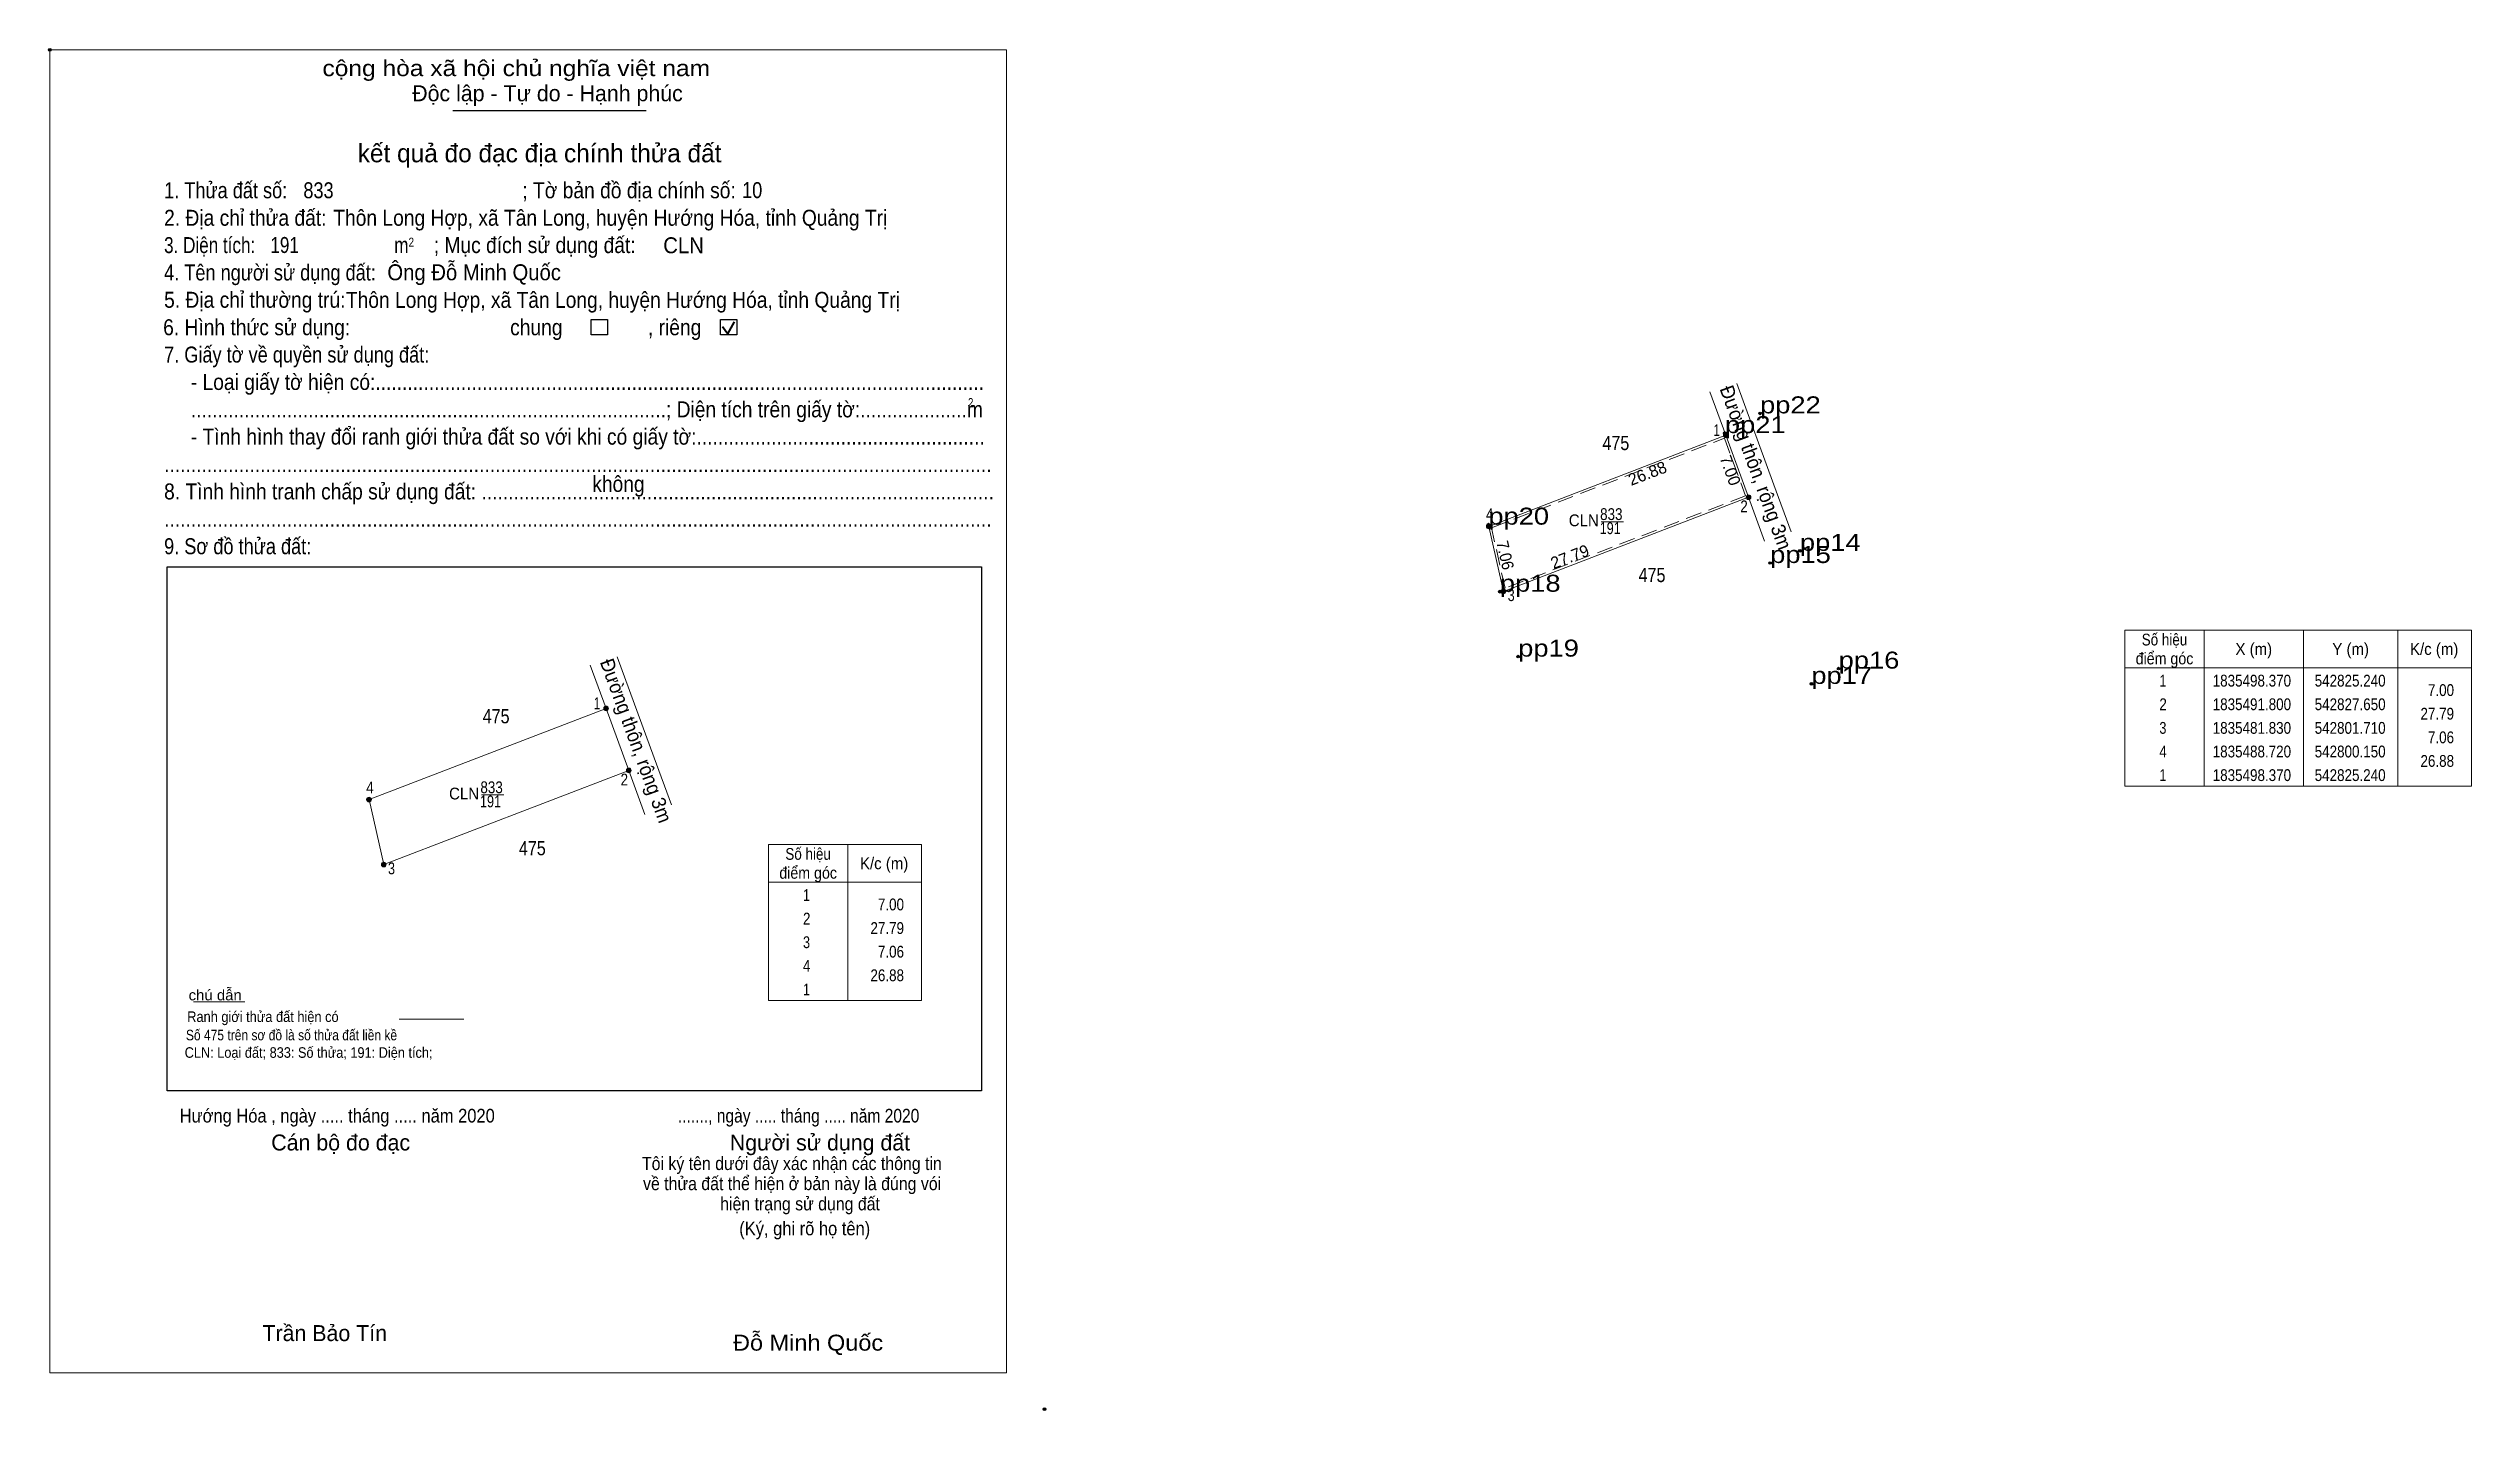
# Model space of a CAD drawing. Header units: metres. Extents: x 542648 to 542904, y 1835395 to 1835539.
import ezdxf
from ezdxf.enums import TextEntityAlignment as Align

# ---------------------------------------------------------------- set-up
doc = ezdxf.new("R2010")
doc.units = ezdxf.units.M
doc.header["$LTSCALE"] = 0.56
doc.header["$PDMODE"] = 32
doc.header["$PDSIZE"] = 0.28
doc.linetypes.add('MEDIUM_DASHED', pattern=[4.5, 3, -1.5])
for name, color, linetype, lineweight in [('1', 7, 'MEDIUM_DASHED', 13), ('10', 7, 'Continuous', 13), ('13', 7, 'Continuous', 13), ('17', 7, 'Continuous', 13), ('2', 7, 'Continuous', 25), ('36', 7, 'Continuous', 13), ('6', 7, 'Continuous', 13), ('63', 7, 'Continuous', 13)]:
    doc.layers.add(name, color=color, linetype=linetype, lineweight=lineweight)
for name, color, linetype in [('12', 7, 'Continuous'), ('4', 7, 'Continuous'), ('7', 7, 'Continuous')]:
    doc.layers.add(name, color=color, linetype=linetype)

msp = doc.modelspace()

# ---------------------------------------------------------------- hatches: boundary and pattern name
at = {"layer": '6'}
for points in [[(542825.49, 1835498.37, 1), (542824.99, 1835498.37, 1)], [(542827.9, 1835491.8, 1), (542827.4, 1835491.8, 1)], [(542800.4, 1835488.72, 1), (542799.9, 1835488.72, 1)], [(542801.96, 1835481.83, 1), (542801.46, 1835481.83, 1)], [(542706.97, 1835469.45, 1), (542706.47, 1835469.45, 1)], [(542709.38, 1835462.88, 1), (542708.88, 1835462.88, 1)], [(542681.88, 1835459.8, 1), (542681.38, 1835459.8, 1)], [(542683.44, 1835452.91, 1), (542682.94, 1835452.91, 1)]]:
    msp.add_hatch(color=256, dxfattribs=at).paths.add_polyline_path(points)

# ---------------------------------------------------------------- linework, layer by layer
at = {"layer": '1'}
msp.add_lwpolyline([(542825.09, 1835498.05), (542827.33, 1835491.95), (542801.89, 1835482.17), (542800.44, 1835488.56)], close=True, dxfattribs=at)
at = {"layer": '10'}
for p, q in [((542823.56, 1835502.96), (542825.24, 1835498.37)), ((542825.24, 1835498.37), (542800.15, 1835488.72)), ((542825.24, 1835498.37), (542827.65, 1835491.8)), ((542827.65, 1835491.8), (542801.71, 1835481.83)), ((542827.65, 1835491.8), (542829.35, 1835487.15)), ((542705.04, 1835474.04), (542706.72, 1835469.45)), ((542706.72, 1835469.45), (542681.63, 1835459.8)), ((542706.72, 1835469.45), (542709.13, 1835462.88)), ((542709.13, 1835462.88), (542683.19, 1835452.91)), ((542709.13, 1835462.88), (542710.83, 1835458.23))]:
    msp.add_line(p, q, dxfattribs=at)
for points in [[(542826.41, 1835503.84), (542830.34, 1835493.13), (542832.18, 1835488.15)], [(542707.89, 1835474.92), (542711.82, 1835464.21), (542713.66, 1835459.23)]]:
    msp.add_lwpolyline(points, dxfattribs=at)
at = {"layer": '13'}
for p, q in [((542812.06, 1835489.21), (542814.42, 1835489.21)), ((542693.54, 1835460.29), (542695.9, 1835460.29))]:
    msp.add_line(p, q, dxfattribs=at)
at = {"layer": '17'}
msp.add_line((542663.06, 1835438.39), (542668.49, 1835438.39), dxfattribs=at)
at = {"layer": '2'}
for p, q in [((542690.49, 1835532.75), (542710.96, 1835532.75)), ((542660.26, 1835484.45), (542746.46, 1835484.45)), ((542746.46, 1835484.45), (542746.46, 1835428.96))]:
    msp.add_line(p, q, dxfattribs=at)
at = {"layer": '2', "lineweight": 35}
for p, q in [((542719.05, 1835509.86), (542719.62, 1835509.11)), ((542719.62, 1835509.11), (542720.32, 1835510.36))]:
    msp.add_line(p, q, dxfattribs=at)
at = {"layer": '2', "lineweight": 13}
msp.add_lwpolyline([(542647.84, 1835539.17), (542749.09, 1835539.17), (542749.09, 1835399.12), (542647.84, 1835399.12)], close=True, dxfattribs=at)
at = {"layer": '2'}
for points in [[(542705.14, 1835510.6), (542706.88, 1835510.6), (542706.88, 1835508.98), (542705.14, 1835508.98)], [(542718.82, 1835510.6), (542720.56, 1835510.6), (542720.56, 1835508.98), (542718.82, 1835508.98)]]:
    msp.add_lwpolyline(points, close=True, dxfattribs=at)
msp.add_lwpolyline([(542746.46, 1835428.96), (542660.26, 1835428.96), (542660.26, 1835484.45)], dxfattribs=at)
for p in [(542647.84, 1835539.17), (542753.12, 1835395.26)]:
    msp.add_point(p, dxfattribs=at)
at = {"layer": '36'}
for p, q in [((542801.71, 1835481.83), (542800.15, 1835488.72)), ((542683.19, 1835452.91), (542681.63, 1835459.8))]:
    msp.add_line(p, q, dxfattribs=at)
at = {"layer": '6'}
msp.add_line((542684.82, 1835436.54), (542691.68, 1835436.54), dxfattribs=at)
for centre in [(542825.24, 1835498.37), (542827.65, 1835491.8), (542800.15, 1835488.72), (542801.71, 1835481.83), (542706.72, 1835469.45), (542709.13, 1835462.88), (542681.63, 1835459.8), (542683.19, 1835452.91)]:
    msp.add_circle(centre, 0.25, dxfattribs=at)
at = {"layer": '63'}
for p, q in [((542875.88, 1835477.73), (542875.88, 1835461.23)), ((542886.38, 1835477.73), (542886.38, 1835461.23)), ((542896.38, 1835477.73), (542896.38, 1835461.23)), ((542867.48, 1835473.73), (542904.18, 1835473.73)), ((542732.32, 1835455.04), (542732.32, 1835438.54))]:
    msp.add_line(p, q, dxfattribs=at)
msp.add_lwpolyline([(542867.48, 1835477.73), (542904.18, 1835477.73), (542904.18, 1835461.23), (542867.48, 1835461.23)], close=True, dxfattribs=at)
for points in [[(542732.32, 1835438.54), (542723.92, 1835438.54), (542723.92, 1835455.04), (542732.32, 1835455.04)], [(542732.32, 1835455.04), (542740.12, 1835455.04), (542740.12, 1835438.54), (542732.32, 1835438.54)], [(542723.92, 1835451.04), (542732.32, 1835451.04), (542740.12, 1835451.04)]]:
    msp.add_lwpolyline(points, dxfattribs=at)
at = {"layer": '7'}
for p in [(542828.87, 1835500.68), (542825.15, 1835498.59), (542800.11, 1835488.9), (542829.94, 1835484.84), (542833.09, 1835486.13), (542833.09, 1835486.12), (542801.33, 1835481.81), (542801.33, 1835481.8), (542803.27, 1835474.93), (542837.19, 1835473.66), (542834.3, 1835472.04)]:
    msp.add_point(p, dxfattribs=at)

# ---------------------------------------------------------------- texts
at = {"layer": '10', "width": 0.85}
for p in [(542813.605, 1835496.79), (542817.435, 1835482.82), (542695.085, 1835467.87), (542698.915, 1835453.9)]:
    msp.add_text('475', height=1.5, dxfattribs=at).set_placement(p, align=Align.CENTER)
at = {"layer": '12', "width": 1.2}
for s, p in [('pp22', (542828.87, 1835500.68)), ('pp22', (542828.87, 1835500.68)), ('pp21', (542825.15, 1835498.59)), ('pp21', (542825.15, 1835498.59)), ('pp20', (542800.11, 1835488.9)), ('pp20', (542800.11, 1835488.9)), ('pp15', (542829.94, 1835484.84)), ('pp15', (542829.94, 1835484.84)), ('pp14', (542833.09, 1835486.12)), ('pp14', (542833.09, 1835486.12)), ('pp18', (542801.33, 1835481.8)), ('pp18', (542801.33, 1835481.8)), ('pp19', (542803.27, 1835474.93)), ('pp19', (542803.27, 1835474.93)), ('pp17', (542834.3, 1835472.04)), ('pp17', (542834.3, 1835472.04)), ('pp16', (542837.19, 1835473.66)), ('pp16', (542837.19, 1835473.66))]:
    msp.add_text(s, height=1.8, dxfattribs=at).set_placement(p)
at = {"layer": '13'}
for s, width, p in [('CLN', 0.95, (542810.215, 1835488.73)), ('191', 0.8, (542813.01, 1835487.9)), ('833', 0.85, (542813.125, 1835489.39)), ('CLN', 0.95, (542691.695, 1835459.81)), ('833', 0.85, (542694.605, 1835460.47)), ('191', 0.8, (542694.49, 1835458.98))]:
    msp.add_text(s, height=1.25, dxfattribs=dict(at, width=width)).set_placement(p, align=Align.CENTER)
at = {"layer": '2'}
for s, height, width, p in [('cộng hòa xã hội chủ nghĩa việt nam', 1.69, 1.15, (542676.7, 1835536.38)), ('1. Thửa đất số:', 1.69, 0.85, (542659.94, 1835523.45)), ('833', 1.69, 0.85, (542674.68, 1835523.45)), ('; Tờ bản đồ địa chính số:', 1.69, 0.9, (542697.86, 1835523.45)), ('10', 1.69, 0.85, (542721.12, 1835523.47)), ('2. Địa chỉ thửa đất:', 1.69, 0.9, (542659.94, 1835520.54)), ('Thôn Long Hợp, xã Tân Long, huyện Hướng Hóa, tỉnh Quảng Trị', 1.69, 0.9, (542677.85, 1835520.54)), ('3. Diện tích:', 1.69, 0.8, (542659.94, 1835517.65)), ('191', 1.69, 0.8, (542671.19, 1835517.66)), ('m', 1.69, 0.8, (542684.3, 1835517.65)), ('2', 0.966, 0.8, (542685.82, 1835518.32)), ('; Mục đích sử dụng đất:', 1.69, 0.9, (542688.48, 1835517.65)), (' CLN', 1.69, 0.95, (542712.18, 1835517.63)), ('4. Tên người sử dụng đất:', 1.69, 0.85, (542659.94, 1835514.75)), ('Ông Đỗ Minh Quốc', 1.69, 0.95, (542683.57, 1835514.77)), ('5. Địa chỉ thường trú:', 1.69, 0.9, (542659.94, 1835511.86)), ('Thôn Long Hợp, xã Tân Long, huyện Hướng Hóa, tỉnh Quảng Trị', 1.69, 0.9, (542679.18, 1835511.85)), ('6. Hình thức sử dụng:', 1.69, 0.9, (542659.84, 1835508.95)), ('chung                , riêng', 1.69, 0.9, (542696.57, 1835508.95)), ('7. Giấy tờ về quyền sử dụng đất:', 1.69, 0.85, (542659.94, 1835506.06)), ('     - Loại giấy tờ hiện có:..................................................................................................................', 1.69, 0.9, (542659.94, 1835503.16)), ('     .........................................................................................; Diện tích trên giấy tờ:....................m', 1.69, 0.9, (542659.94, 1835500.26)), ('2', 0.966, 0.8, (542745.03, 1835501.33)), ('     - Tình hình thay đổi ranh giới thửa đất so với khi có giấy tờ:......................................................', 1.69, 0.9, (542659.94, 1835497.37)), ('...........................................................................................................................................................', 1.69, 0.9, (542659.94, 1835494.47)), ('không', 1.69, 0.9, (542705.26, 1835492.37)), ('8. Tình hình tranh chấp sử dụng đất: ................................................................................................', 1.69, 0.9, (542659.94, 1835491.57)), ('...........................................................................................................................................................', 1.69, 0.9, (542659.94, 1835488.67)), ('9. Sơ đồ thửa đất:', 1.69, 0.85, (542659.94, 1835485.77)), ('Hướng Hóa , ngày ..... tháng ..... năm 2020', 1.45, 0.9, (542661.59, 1835425.61)), ('......., ngày ..... tháng ..... năm 2020', 1.45, 0.85, (542714.32, 1835425.61)), ('(Ký, ghi rõ họ tên)', 1.449, 0.9, (542720.82, 1835413.67)), ('Đỗ Minh Quốc', 1.69, 1.1, (542720.16, 1835401.46))]:
    msp.add_text(s, height=height, dxfattribs=dict(at, width=width)).set_placement(p)
for s, p in [('Độc lập - Tự do - Hạnh phúc', (542686.2, 1835533.72)), ('Cán bộ đo đạc', (542671.28, 1835422.65)), ('Người sử dụng đất', (542719.82, 1835422.65)), ('Trần Bảo Tín', (542670.35, 1835402.47))]:
    msp.add_text(s, height=1.69, dxfattribs=at).set_placement(p)
msp.add_text('kết quả đo đạc địa chính thửa đất', height=1.932, dxfattribs=at).set_placement((542699.685, 1835527.26), align=Align.CENTER)
at = {"layer": '2', "width": 0.9}
for s, p in [('Tôi ký tên dưới đây xác nhận các thông tin', (542726.39, 1835420.58)), ('về thửa đất thể hiện ở bản này là đúng vói', (542726.415, 1835418.45)), ('hiện trạng sử dụng đất', (542727.255, 1835416.31))]:
    msp.add_text(s, height=1.396, dxfattribs=at).set_placement(p, align=Align.CENTER)
at = {"layer": '4', "width": 0.95}
for p in [(542827.718, 1835494.698), (542709.198, 1835465.778)]:
    msp.add_text('Đường thôn, rộng 3m', height=1.5, rotation=290.144, dxfattribs=at).set_placement(p, align=Align.CENTER)
at = {"layer": '6'}
for s, height, width, p in [('chú dẫn', 1.125, 1.05, (542662.54, 1835438.54)), ('Số 475 trên sơ đồ là số thửa đất liền kề', 1.12, 0.85, (542662.25, 1835434.31)), ('Ranh giới thửa đất hiện có ', 1.125, 0.9, (542662.39, 1835436.25)), ('CLN: Loại đất; 833: Số thửa; 191: Diện tích;', 1.12, 0.9, (542662.12, 1835432.46))]:
    msp.add_text(s, height=height, dxfattribs=dict(at, width=width)).set_placement(p)
at = {"layer": '63'}
for s, width, p in [(' 1', 0.75, (542824.63, 1835498.28)), (' 2', 0.85, (542827.57, 1835490.21)), (' 4', 0.85, (542800.64, 1835489.36)), (' 3', 0.8, (542802.9, 1835480.81)), ('7.00', 0.85, (542902.33, 1835470.76)), (' 1', 0.75, (542706.11, 1835469.36)), ('27.79', 0.85, (542902.33, 1835468.26)), ('7.06', 0.85, (542902.33, 1835465.76)), ('26.88', 0.85, (542902.33, 1835463.26)), (' 4', 0.85, (542682.12, 1835460.44)), (' 2', 0.85, (542709.05, 1835461.29)), (' 3', 0.8, (542684.38, 1835451.89)), ('7.00', 0.85, (542738.26, 1835448.07)), ('27.79', 0.85, (542738.26, 1835445.57)), ('7.06', 0.85, (542738.26, 1835443.07)), ('26.88', 0.85, (542738.26, 1835440.57))]:
    msp.add_text(s, height=1.25, dxfattribs=dict(at, width=width)).set_placement(p, align=Align.RIGHT)
for s, rotation, p in [('26.88', 21.038, (542817.176, 1835493.749)), ('7.00', 290.144, (542825.133, 1835494.435)), ('27.79', 21.024, (542808.961, 1835484.924))]:
    msp.add_text(s, height=1.25, rotation=rotation, dxfattribs=at).set_placement(p, align=Align.CENTER)
at = {"layer": '63', "width": 0.95}
msp.add_text('7.06', height=1.25, rotation=282.758, dxfattribs=at).set_placement((542801.29, 1835485.528), align=Align.CENTER)
at = {"layer": '63'}
for s, width, p in [('Số hiệu', 0.85, (542871.68, 1835476.11)), ('X (m)', 0.95, (542881.13, 1835475.11)), ('Y (m)', 0.95, (542891.385, 1835475.11)), ('K/c (m)', 0.95, (542900.225, 1835475.11)), ('điểm góc', 0.9, (542871.68, 1835474.11)), (' 1', 0.75, (542871.33, 1835471.76)), ('1835498.370', 0.85, (542880.93, 1835471.76)), ('542825.240', 0.85, (542891.33, 1835471.76)), (' 2', 0.85, (542871.335, 1835469.26)), ('1835491.800', 0.85, (542880.93, 1835469.26)), ('542827.650', 0.85, (542891.33, 1835469.26)), (' 3', 0.8, (542871.325, 1835466.76)), ('1835481.830', 0.85, (542880.93, 1835466.76)), ('542801.710', 0.85, (542891.33, 1835466.76)), (' 4', 0.85, (542871.33, 1835464.26)), ('1835488.720', 0.85, (542880.93, 1835464.26)), ('542800.150', 0.85, (542891.33, 1835464.26)), (' 1', 0.75, (542871.33, 1835461.76)), ('1835498.370', 0.85, (542880.93, 1835461.76)), ('542825.240', 0.85, (542891.33, 1835461.76)), ('Số hiệu', 0.85, (542728.11, 1835453.42)), ('K/c (m)', 0.95, (542736.155, 1835452.42)), ('điểm góc', 0.9, (542728.11, 1835451.42)), (' 2', 0.85, (542727.765, 1835446.57)), (' 1', 0.75, (542727.76, 1835449.07)), (' 3', 0.8, (542727.755, 1835444.07)), (' 4', 0.85, (542727.76, 1835441.57)), (' 1', 0.75, (542727.76, 1835439.07))]:
    msp.add_text(s, height=1.25, dxfattribs=dict(at, width=width)).set_placement(p, align=Align.CENTER)

doc.saveas('drawing.dxf')
